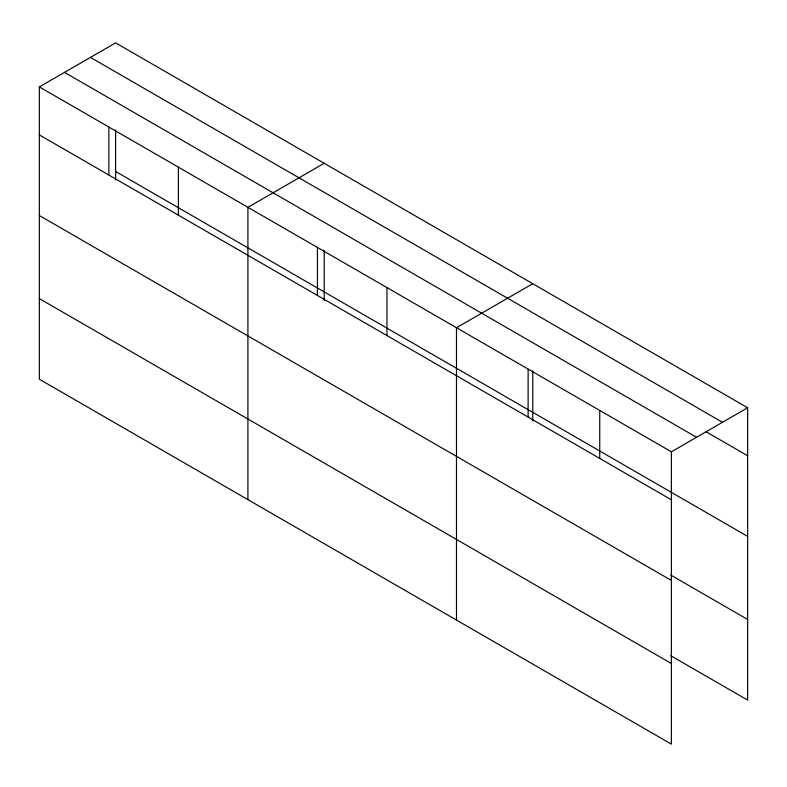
<?xml version="1.0" encoding="UTF-8"?>
<svg xmlns="http://www.w3.org/2000/svg" width="787" height="787" viewBox="0 0 787 787"><rect width="100%" height="100%" fill="white"/><g stroke="black" fill="none" stroke-linecap="round" stroke-linejoin="round"><path stroke-width="1.18" d="M324.195 250.374L324.195 300.457M532.76 370.785L532.76 420.878M671.38 580.422L671.38 451.797L39.35 86.904L39.35 379.236L671.38 744.128L671.38 580.422L39.35 215.53M670.75 655.699L747.65 700.096L747.65 407.764L115.62 42.872L39.35 86.904M324.195 163.283L247.915 207.315L247.915 499.656M532.76 283.704L456.49 327.736L456.49 620.067M671.38 451.797L747.65 407.764M90.456 57.402L722.476 422.294M705.516 431.433L747.65 455.752M64.524 72.374L696.544 437.267M115.62 171.487L747.65 536.39M39.35 134.902L671.38 499.794M670.75 575.071L747.65 619.467M39.35 298.607L671.38 663.5M599.743 410.45L599.743 458.437M528.116 369.093L528.116 417.08M386.968 287.599L386.968 335.587M317.436 247.462L317.436 295.45M178.393 167.178L178.393 215.176M115.62 129.953L115.62 180.046M108.872 127.041L108.872 175.039"/></g></svg>
